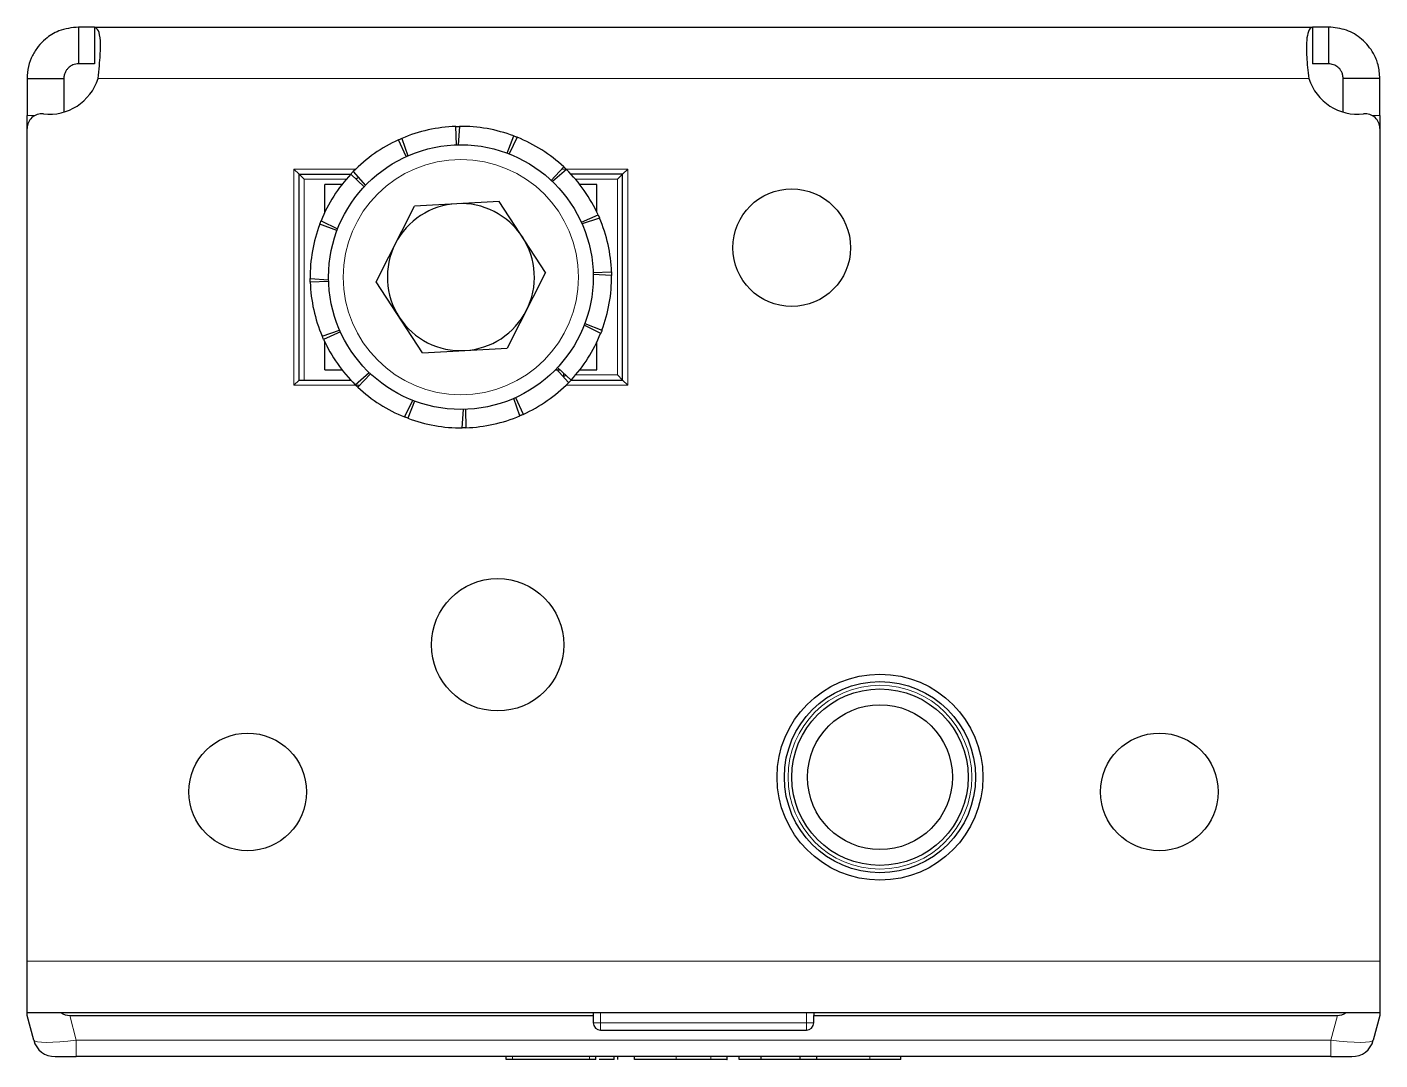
# Model space of a CAD drawing. Header units: millimetres. Extents: x -438 to 5180, y -870 to 658.
# Drawn here: x 1304.6 to 1396.6, y -869.5 to -799.3 of the extents above; entities that cross this region are included whole.
import ezdxf

# ---------------------------------------------------------------- set-up
doc = ezdxf.new("R2010")
doc.units = ezdxf.units.MM

msp = doc.modelspace()

# ---------------------------------------------------------------- linework, layer by layer
at = {"color": 7, "linetype": 'Continuous', "lineweight": 25}
for p, q in [((1308.078, -799.297), (1308.078, -801.797)), ((1309.165, -799.297), (1308.078, -799.297)), ((1309.165, -799.297), (1309.165, -801.797)), ((1309.165, -799.297), (1391.992, -799.297)), ((1391.992, -799.297), (1391.992, -801.797)), ((1393.078, -799.297), (1391.992, -799.297)), ((1393.078, -799.297), (1393.078, -801.797)), ((1309.165, -801.797), (1308.078, -801.797)), ((1393.078, -801.797), (1391.992, -801.797)), ((1304.578, -802.797), (1307.078, -802.797)), ((1304.578, -802.797), (1304.578, -805.3)), ((1307.078, -802.797), (1307.078, -805.079)), ((1396.578, -802.797), (1394.078, -802.797)), ((1394.078, -805.079), (1394.078, -802.797)), ((1396.578, -805.3), (1396.578, -802.797)), ((1304.578, -806.197), (1304.578, -805.3)), ((1396.578, -805.3), (1396.578, -806.197)), ((1304.578, -862.797), (1304.578, -806.197)), ((1333.772, -807.302), (1333.729, -806.053)), ((1333.979, -806.047), (1333.898, -807.299)), ((1337.238, -807.869), (1337.676, -806.699)), ((1337.909, -806.789), (1337.355, -807.914)), ((1396.578, -806.197), (1396.578, -862.797)), ((1330.353, -808.104), (1329.836, -806.966)), ((1330.064, -806.865), (1330.468, -808.053)), ((1322.728, -808.947), (1323.078, -809.297)), ((1323.078, -809.297), (1326.591, -809.297)), ((1323.078, -823.297), (1323.078, -809.297)), ((1323.078, -809.297), (1323.428, -809.647)), ((1327.501, -810.153), (1326.588, -809.3)), ((1326.761, -809.119), (1327.588, -810.062)), ((1340.222, -809.72), (1341.075, -808.806)), ((1341.256, -808.979), (1340.313, -809.806)), ((1345.078, -809.297), (1341.566, -809.297)), ((1344.728, -809.647), (1345.078, -809.297)), ((1345.078, -809.297), (1345.428, -808.947)), ((1345.078, -823.297), (1345.078, -809.297)), ((1324.828, -811.881), (1324.828, -809.997)), ((1325.993, -809.997), (1324.828, -809.997)), ((1343.328, -809.997), (1342.164, -809.997)), ((1343.328, -811.881), (1343.328, -809.997)), ((1336.686, -811.146), (1330.922, -811.463)), ((1339.843, -815.98), (1336.686, -811.146)), ((1328.314, -816.613), (1330.922, -811.463)), ((1342.271, -812.572), (1343.409, -812.054)), ((1343.51, -812.283), (1342.322, -812.686)), ((1325.651, -813.138), (1324.481, -812.699)), ((1324.571, -812.466), (1325.696, -813.02)), ((1339.843, -815.98), (1337.235, -821.131)), ((1343.073, -815.99), (1344.322, -815.948)), ((1323.829, -816.396), (1325.08, -816.478)), ((1325.084, -816.603), (1323.834, -816.646)), ((1331.47, -821.448), (1328.314, -816.613)), ((1344.328, -816.197), (1343.077, -816.116)), ((1343.586, -820.127), (1342.461, -819.573)), ((1342.506, -819.456), (1343.676, -819.895)), ((1324.647, -820.311), (1325.834, -819.907)), ((1325.885, -820.022), (1324.748, -820.539)), ((1324.828, -822.597), (1324.828, -820.713)), ((1331.47, -821.448), (1337.235, -821.131)), ((1343.328, -822.597), (1343.328, -820.713)), ((1340.655, -822.44), (1341.569, -823.294)), ((1322.728, -823.647), (1323.078, -823.297)), ((1323.078, -823.297), (1326.591, -823.297)), ((1324.828, -822.597), (1325.993, -822.597)), ((1326.901, -823.614), (1327.844, -822.787)), ((1327.935, -822.874), (1327.081, -823.787)), ((1340.506, -822.597), (1340.823, -822.597)), ((1341.396, -823.474), (1340.569, -822.531)), ((1341.078, -823.047), (1341.078, -822.836)), ((1341.566, -823.297), (1345.078, -823.297)), ((1342.164, -822.597), (1343.328, -822.597)), ((1344.728, -822.947), (1345.078, -823.297)), ((1345.078, -823.297), (1345.428, -823.647)), ((1330.248, -825.804), (1330.802, -824.679)), ((1330.919, -824.724), (1330.48, -825.894)), ((1338.092, -825.728), (1337.689, -824.541)), ((1337.804, -824.49), (1338.321, -825.627)), ((1334.178, -826.546), (1334.259, -825.295)), ((1334.385, -825.291), (1334.427, -826.541)), ((1304.578, -866.297), (1304.578, -862.797)), ((1396.578, -862.797), (1396.578, -866.297)), ((1304.578, -866.497), (1304.578, -866.297)), ((1304.578, -866.297), (1396.578, -866.297)), ((1305.031, -868.185), (1304.578, -866.497)), ((1307.476, -866.497), (1343.078, -866.497)), ((1343.078, -866.297), (1343.078, -866.497)), ((1343.078, -866.497), (1343.078, -866.997)), ((1358.078, -866.297), (1358.078, -866.497)), ((1358.078, -866.497), (1393.681, -866.497)), ((1358.078, -866.997), (1358.078, -866.497)), ((1396.578, -866.497), (1396.126, -868.185)), ((1396.578, -866.297), (1396.578, -866.497)), ((1343.578, -867.497), (1357.578, -867.497)), ((1306.48, -869.297), (1307.929, -869.297)), ((1393.228, -869.297), (1307.929, -869.297)), ((1337.151, -869.497), (1337.151, -869.297)), ((1343.264, -869.497), (1343.264, -869.297)), ((1344.501, -869.497), (1344.501, -869.297)), ((1344.754, -869.497), (1344.754, -869.297)), ((1345.896, -869.497), (1345.896, -869.297)), ((1352.192, -869.522), (1352.192, -869.297)), ((1353.005, -869.497), (1353.005, -869.297)), ((1354.492, -869.497), (1354.492, -869.297)), ((1357.16, -869.497), (1357.16, -869.297)), ((1358.291, -869.497), (1358.291, -869.297)), ((1364.006, -869.497), (1364.006, -869.297)), ((1393.228, -869.297), (1394.677, -869.297)), ((1342.83, -869.497), (1337.585, -869.497)), ((1348.725, -869.497), (1345.896, -869.497)), ((1354.492, -869.497), (1353.005, -869.497)), ((1357.16, -869.497), (1354.492, -869.497)), ((1358.291, -869.497), (1357.16, -869.497)), ((1358.35, -869.497), (1358.291, -869.497))]:
    msp.add_line(p, q, dxfattribs=at)
at = {"color": 8, "linetype": 'Continuous', "lineweight": 18}
for p, q in [((1309.41, -802.797), (1391.746, -802.797)), ((1304.578, -805.3), (1305.138, -805.3)), ((1396.019, -805.3), (1396.578, -805.3)), ((1322.728, -808.947), (1326.934, -808.947)), ((1322.728, -823.647), (1322.728, -808.947)), ((1340.944, -808.947), (1345.428, -808.947)), ((1345.428, -808.947), (1345.428, -823.647)), ((1326.278, -809.647), (1323.428, -809.647)), ((1323.428, -809.647), (1323.428, -823.297)), ((1344.728, -809.647), (1341.878, -809.647)), ((1344.728, -822.947), (1344.728, -809.647)), ((1341.878, -822.947), (1344.728, -822.947)), ((1327.213, -823.647), (1322.728, -823.647)), ((1345.428, -823.647), (1341.223, -823.647)), ((1304.578, -862.797), (1396.578, -862.797)), ((1307.476, -866.497), (1307.929, -868.185)), ((1343.578, -866.297), (1343.578, -866.997)), ((1357.578, -866.997), (1357.578, -866.297)), ((1393.228, -868.185), (1393.681, -866.497)), ((1343.578, -866.997), (1343.078, -866.997)), ((1343.578, -866.997), (1343.578, -867.497)), ((1343.578, -866.997), (1357.578, -866.997)), ((1357.578, -866.997), (1358.078, -866.997)), ((1357.578, -866.997), (1357.578, -867.497)), ((1307.929, -868.185), (1393.228, -868.185)), ((1307.929, -868.185), (1307.929, -869.297)), ((1393.228, -869.297), (1393.228, -868.185)), ((1337.585, -869.497), (1337.585, -869.297)), ((1342.83, -869.497), (1342.83, -869.297)), ((1348.725, -869.497), (1348.725, -869.297)), ((1351.086, -869.497), (1351.086, -869.297)), ((1361.896, -869.497), (1361.896, -869.297))]:
    msp.add_line(p, q, dxfattribs=at)
at = {"color": 7, "linetype": 'Continuous', "lineweight": 25}
for centre, radius in [((1334.078, -816.297), 9), ((1356.578, -814.297), 4), ((1336.578, -841.297), 4.5), ((1362.578, -850.297), 7), ((1362.578, -850.297), 6.5), ((1362.578, -850.297), 6), ((1362.578, -850.297), 4.925), ((1319.578, -851.297), 4), ((1381.578, -851.297), 4)]:
    msp.add_circle(centre, radius, dxfattribs=at)
at = {"color": 8, "linetype": 'Continuous', "lineweight": 18}
for centre, radius in [((1334.078, -816.297), 8), ((1362.578, -850.297), 6.25)]:
    msp.add_circle(centre, radius, dxfattribs=at)
at = {"color": 7, "linetype": 'Continuous', "lineweight": 25}
for centre, radius, start, end in [((1306.078, -801.725), 3.5, 263.62063, 342.17471), ((1395.078, -801.725), 3.5, 197.82529, 276.37937), ((1305.578, -806.197), 1, 83.62063, 180), ((1395.578, -806.197), 1, 360, 96.37937), ((1334.078, -816.297), 10.25, 91.95052, 113.05461), ((1334.078, -816.297), 10.25, 69.45052, 90.55461), ((1334.078, -816.297), 10.25, 46.95052, 68.05461), ((1334.078, -816.297), 10.25, 114.45052, 135.55461), ((1334.078, -816.297), 10.25, 136.95052, 158.05461), ((1334.078, -816.297), 10.25, 24.45052, 45.55461), ((1334.078, -816.297), 5, 93.14553, 153.14553), ((1334.078, -816.297), 5, 33.14553, 93.14553), ((1334.078, -816.297), 10.25, 1.95052, 23.05461), ((1334.078, -816.297), 10.25, 159.45052, 180.55461), ((1334.078, -816.297), 5, 153.14553, 213.14553), ((1334.078, -816.297), 5, 333.14553, 33.14553), ((1334.078, -816.297), 10.25, 181.95052, 203.05461), ((1334.078, -816.297), 10.25, 339.45052, 0.55461), ((1334.078, -816.297), 5, 273.14553, 333.14553), ((1334.078, -816.297), 5, 213.14553, 273.14553), ((1334.078, -816.297), 10.25, 204.45052, 225.55461), ((1334.078, -816.297), 10.25, 316.95052, 338.05461), ((1334.078, -816.297), 10.25, 226.95052, 248.05461), ((1334.078, -816.297), 10.25, 294.45052, 315.55461), ((1334.078, -816.297), 10.25, 249.45052, 270.55461), ((1334.078, -816.297), 10.25, 271.95052, 293.05461), ((1343.578, -866.997), 0.5, 180, 270), ((1357.578, -866.997), 0.5, 270, 0), ((1306.48, -867.797), 1.5, 195, 270), ((1394.677, -867.797), 1.5, 270, 345)]:
    msp.add_arc(centre, radius, start, end, dxfattribs=at)
for centre, major_axis, start_param, end_param in [((1304.578, -854.906), (3.099, -11.565), 6.030113, 6.216148), ((1396.578, -854.906), (-3.099, -11.565), 0.067037, 0.253072)]:
    msp.add_ellipse(centre, major_axis=major_axis, ratio=0.250563, start_param=start_param, end_param=end_param, dxfattribs=at)
at = {"color": 8, "linetype": 'Continuous', "lineweight": 18}
for centre, major_axis, start_param, end_param in [((1308.033, -867.797), (3.003, 0.382), 3.158333, 4.662092), ((1393.124, -867.797), (3.003, -0.382), 4.762686, 6.266445)]:
    msp.add_ellipse(centre, major_axis=major_axis, ratio=0.123038, start_param=start_param, end_param=end_param, dxfattribs=at)
at = {"color": 7, "linetype": 'Continuous', "lineweight": 25}
for points, knots in [([(1308.078, -799.297), (1307.622, -799.347), (1306.817, -799.437), (1305.907, -800.006), (1305.316, -800.606), (1304.915, -801.238), (1304.634, -801.982), (1304.597, -802.52), (1304.578, -802.797)], [0, 0, 0, 0, 0.254149, 0.448213, 0.574908, 0.708872, 0.850468, 1, 1, 1, 1]), ([(1309.41, -802.797), (1309.44, -802.502), (1309.497, -801.95), (1309.565, -801.048), (1309.588, -800.165), (1309.451, -799.441), (1309.262, -799.346), (1309.165, -799.297)], [0, 0, 0, 0, 0.16069, 0.3013121, 0.5219513, 0.7535732, 1, 1, 1, 1]), ([(1391.992, -799.297), (1391.939, -799.313), (1391.839, -799.345), (1391.692, -799.629), (1391.59, -800.09), (1391.574, -800.719), (1391.594, -801.335), (1391.649, -802.04), (1391.713, -802.541), (1391.746, -802.797)], [0, 0, 0, 0, 0.144067, 0.271276, 0.474907, 0.597997, 0.726338, 0.860245, 1, 1, 1, 1]), ([(1396.578, -802.797), (1396.554, -802.481), (1396.507, -801.89), (1396.108, -800.945), (1395.395, -800.078), (1394.297, -799.421), (1393.492, -799.339), (1393.078, -799.297)], [0, 0, 0, 0, 0.17084, 0.319217, 0.548103, 0.767822, 1, 1, 1, 1]), ([(1308.078, -801.797), (1307.951, -801.809), (1307.738, -801.831), (1307.469, -801.989), (1307.291, -802.168), (1307.175, -802.351), (1307.094, -802.567), (1307.084, -802.718), (1307.078, -802.797)], [0, 0, 0, 0, 0.296302, 0.497469, 0.615497, 0.73607, 0.863114, 1, 1, 1, 1]), ([(1394.078, -802.797), (1394.071, -802.707), (1394.058, -802.539), (1393.965, -802.318), (1393.85, -802.151), (1393.719, -802.023), (1393.58, -801.926), (1393.356, -801.82), (1393.193, -801.806), (1393.078, -801.797)], [0, 0, 0, 0, 0.154359, 0.287283, 0.400435, 0.496544, 0.604314, 0.723151, 1, 1, 1, 1]), ([(1333.729, -806.053), (1333.771, -806.051), (1333.834, -806.049), (1333.917, -806.048), (1333.958, -806.047), (1333.979, -806.047)], [0, 0, 0, 0, 0.499981, 0.749988, 1, 1, 1, 1]), ([(1337.676, -806.699), (1337.715, -806.714), (1337.774, -806.736), (1337.851, -806.766), (1337.89, -806.782), (1337.909, -806.789)], [0, 0, 0, 0, 0.499981, 0.749988, 1, 1, 1, 1]), ([(1329.836, -806.966), (1329.874, -806.949), (1329.931, -806.923), (1330.007, -806.89), (1330.045, -806.874), (1330.064, -806.865)], [0, 0, 0, 0, 0.499981, 0.749988, 1, 1, 1, 1]), ([(1326.588, -809.3), (1326.617, -809.269), (1326.659, -809.224), (1326.717, -809.164), (1326.746, -809.134), (1326.761, -809.119)], [0, 0, 0, 0, 0.499981, 0.749988, 1, 1, 1, 1]), ([(1341.075, -808.806), (1341.106, -808.835), (1341.151, -808.878), (1341.211, -808.935), (1341.241, -808.964), (1341.256, -808.979)], [0, 0, 0, 0, 0.4999808, 0.7499881, 1, 1, 1, 1]), ([(1343.409, -812.054), (1343.426, -812.092), (1343.452, -812.149), (1343.485, -812.225), (1343.502, -812.264), (1343.51, -812.283)], [0, 0, 0, 0, 0.499981, 0.749988, 1, 1, 1, 1]), ([(1324.481, -812.699), (1324.495, -812.66), (1324.517, -812.601), (1324.548, -812.524), (1324.563, -812.485), (1324.571, -812.466)], [0, 0, 0, 0, 0.499981, 0.749988, 1, 1, 1, 1]), ([(1344.322, -815.948), (1344.324, -815.989), (1344.326, -816.052), (1344.327, -816.135), (1344.328, -816.177), (1344.328, -816.197)], [0, 0, 0, 0, 0.499981, 0.749988, 1, 1, 1, 1]), ([(1323.834, -816.646), (1323.833, -816.604), (1323.831, -816.542), (1323.83, -816.458), (1323.829, -816.417), (1323.829, -816.396)], [0, 0, 0, 0, 0.499981, 0.749988, 1, 1, 1, 1]), ([(1324.748, -820.539), (1324.73, -820.501), (1324.705, -820.444), (1324.672, -820.368), (1324.655, -820.33), (1324.647, -820.311)], [0, 0, 0, 0, 0.4999808, 0.7499881, 1, 1, 1, 1]), ([(1343.676, -819.895), (1343.661, -819.934), (1343.639, -819.992), (1343.609, -820.069), (1343.593, -820.108), (1343.586, -820.127)], [0, 0, 0, 0, 0.499981, 0.749988, 1, 1, 1, 1]), ([(1341.569, -823.294), (1341.54, -823.324), (1341.497, -823.369), (1341.44, -823.429), (1341.411, -823.459), (1341.396, -823.474)], [0, 0, 0, 0, 0.499981, 0.749988, 1, 1, 1, 1]), ([(1327.081, -823.787), (1327.051, -823.759), (1327.006, -823.716), (1326.946, -823.658), (1326.916, -823.629), (1326.901, -823.614)], [0, 0, 0, 0, 0.4999808, 0.7499881, 1, 1, 1, 1]), ([(1330.48, -825.894), (1330.442, -825.88), (1330.383, -825.858), (1330.306, -825.827), (1330.267, -825.812), (1330.248, -825.804)], [0, 0, 0, 0, 0.4999808, 0.7499881, 1, 1, 1, 1]), ([(1338.321, -825.627), (1338.283, -825.645), (1338.226, -825.67), (1338.15, -825.703), (1338.111, -825.72), (1338.092, -825.728)], [0, 0, 0, 0, 0.499981, 0.749988, 1, 1, 1, 1]), ([(1334.427, -826.541), (1334.386, -826.542), (1334.323, -826.544), (1334.24, -826.545), (1334.198, -826.546), (1334.178, -826.546)], [0, 0, 0, 0, 0.499981, 0.749988, 1, 1, 1, 1]), ([(1337.585, -869.497), (1337.521, -869.497), (1337.393, -869.497), (1337.252, -869.497), (1337.166, -869.497), (1337.156, -869.497), (1337.151, -869.497)], [0, 0, 0, 0, 0.281303, 0.555629, 0.773878, 1, 1, 1, 1]), ([(1343.264, -869.497), (1343.256, -869.497), (1343.239, -869.497), (1343.123, -869.497), (1342.982, -869.497), (1342.881, -869.497), (1342.83, -869.497)], [0, 0, 0, 0, 0.285248, 0.560563, 0.777151, 1, 1, 1, 1]), ([(1344.501, -869.497), (1344.449, -869.497), (1344.339, -869.497), (1344.039, -869.497), (1343.755, -869.497), (1343.55, -869.497), (1343.485, -869.497)], [0, 0, 0, 0, 0.255277, 0.538303, 0.854078, 1, 1, 1, 1]), ([(1344.324, -869.497), (1344.211, -869.497), (1343.967, -869.497), (1343.662, -869.497), (1343.486, -869.497), (1343.485, -869.497)], [0, 0, 0, 0, 0.466249, 0.997338, 1, 1, 1, 1]), ([(1351.086, -869.497), (1350.928, -869.497), (1350.569, -869.497), (1349.769, -869.497), (1349.137, -869.497), (1348.725, -869.497)], [0, 0, 0, 0, 0.216742, 0.489643, 1, 1, 1, 1]), ([(1352.176, -869.497), (1352.181, -869.497), (1352.208, -869.497), (1352.051, -869.497), (1351.683, -869.497), (1351.297, -869.497), (1351.086, -869.497)], [0, 0, 0, 0, 0.061615, 0.333035, 0.637399, 1, 1, 1, 1]), ([(1361.896, -869.497), (1361.395, -869.497), (1360.459, -869.497), (1359.267, -869.497), (1358.541, -869.497), (1358.361, -869.497), (1358.35, -869.497)], [0, 0, 0, 0, 0.381983, 0.713352, 0.984017, 1, 1, 1, 1]), ([(1364.006, -869.497), (1363.636, -869.497), (1362.947, -869.497), (1362.229, -869.497), (1361.896, -869.497)], [0, 0, 0, 0, 0.5368, 1, 1, 1, 1])]:
    msp.add_open_spline(points, degree=3, knots=knots, dxfattribs=at)
at = {"color": 8, "linetype": 'Continuous', "lineweight": 18}
for points, knots in [([(1326.923, -809.613), (1326.938, -809.607), (1326.975, -809.595), (1327.02, -809.574), (1327.055, -809.559), (1327.075, -809.549), (1327.077, -809.547), (1327.078, -809.547)], [0, 0, 0, 0, 0.166986, 0.400819, 0.616896, 0.816203, 1, 1, 1, 1]), ([(1341.078, -823.047), (1341.08, -823.046), (1341.082, -823.045), (1341.102, -823.035), (1341.137, -823.019), (1341.181, -822.999), (1341.218, -822.986), (1341.234, -822.981)], [0, 0, 0, 0, 0.1837965, 0.3831037, 0.5991807, 0.8330137, 1, 1, 1, 1])]:
    msp.add_open_spline(points, degree=3, knots=knots, dxfattribs=at)

doc.saveas('drawing.dxf')
